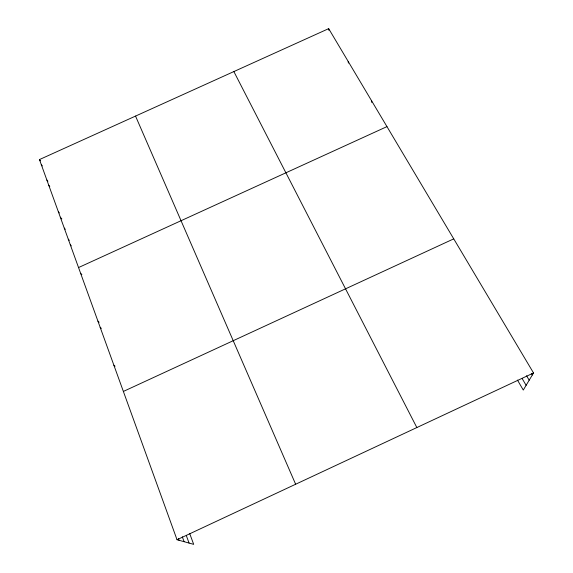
<?xml version="1.0" encoding="UTF-8"?>
<svg xmlns="http://www.w3.org/2000/svg" width="573" height="573" viewBox="0 0 573 573"><rect width="100%" height="100%" fill="white"/><g stroke="black" fill="none" stroke-linecap="round" stroke-linejoin="round"><path stroke-width="0.86" d="M189.642 533.406L193.688 544.35L177.028 539.723L39.465 159.573L328.673 28.65L533.535 372.973L523.278 390.048L517.462 380.078M177.028 539.723L533.535 372.973M123.374 391.438L453.737 238.855M78.544 267.555L386.961 126.619M113.884 365.223L115.051 366.197M100.16 327.298L101.364 328.408M97.933 321.138L99.136 322.262M80.635 273.35L81.875 274.632M70.307 244.793L71.31 245.889M68.28 239.199L69.29 240.309M64.269 228.118L65.286 229.257M60.315 217.188L61.841 218.929M58.36 211.774L59.377 212.948M48.755 185.251L49.794 186.483M46.879 180.051L47.91 181.29M41.299 164.644L42.345 165.919M39.465 159.573L40.511 160.863M531.407 373.489L532.31 375.007M526.558 375.745L529.187 380.2M522.275 378.76L526.121 385.314M233.863 71.568L416.843 427.551M135.536 116.083L295.639 484.242M186.426 535.862L189.069 543.068M182.293 536.765L184.091 541.686M178.411 538.599L179.02 540.275M328.673 28.65L328.866 30.305M348.212 61.49L348.355 63.087M371.662 100.905L371.734 102.424"/></g></svg>
